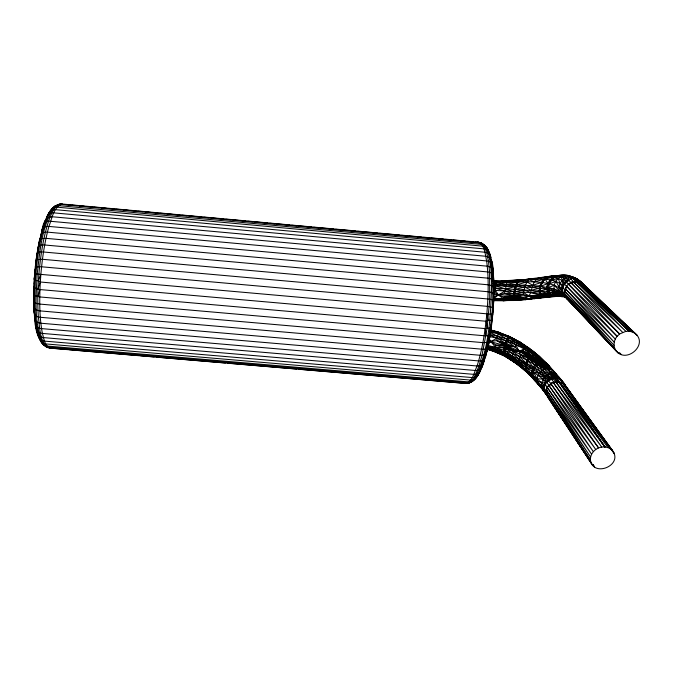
<?xml version="1.0" encoding="UTF-8"?>
<svg xmlns="http://www.w3.org/2000/svg" width="673" height="673" viewBox="0 0 673 673"><rect width="100%" height="100%" fill="white"/><g stroke="black" fill="none" stroke-linecap="round" stroke-linejoin="round"><path stroke-width="1.01" d="M493.393 278.529C491.862 271.412 495.69 258.028 485.839 256.262L52.141 216.748C40.927 217.009 42.954 233.27 39.429 240.673C35.703 258.415 33.928 276.536 33.65 294.648C35.358 310.69 30.765 341.228 49.987 348.151L465.733 383.467L470.856 382.39L472.37 381.381M34.256 309.353L34.727 318.909L35.837 323.974C35.206 328.348 37.436 333.371 42.391 333.413L475.449 370.486C482.608 371.395 483.332 362.671 485.124 357.758C488.623 345.527 490.718 332.925 492.173 320.298C494.201 300.217 495.235 279.716 491.374 259.803M488.783 341.413C489.624 346.233 486.453 350.296 481.565 349.152L39.943 310.884L36.308 310.051L34.163 308.461L33.911 300.865L33.852 307.511L36.594 329.863M563.823 295.842C559.347 296.12 553.357 298.03 550.051 293.899C546.484 288.439 549.69 281.129 554.384 277.453C562.973 272.809 574.994 275.93 581.716 282.635L635.093 333.387C648.78 344.298 626.37 364.118 616.123 350.869L554.173 285.184C534.513 278.723 513.491 283.871 493.301 281.777M493.477 278.555L493.065 273.76M493.645 295.068L493.831 281.541L492.771 269.208L490.726 267.156L487.26 266.163L48.919 226.422C44.881 225.665 41.061 228.694 41.6 232.993L44.065 225.135M520.843 366.507L505.406 356.555L504.885 352.644L505.701 346.999L504.91 345.476L496.733 340.588L487.975 341.867M33.986 290.038L33.667 301.235M35.4 323.906C35.719 326.876 38.857 328.382 41.533 328.609L477.064 365.986L480.648 365.557L483.079 363.74L489.103 340.891L490.095 333.943L490.23 334.548L487.639 335.734L484.089 335.734L39.757 296.944L33.961 295.245C34.643 269.621 37.04 243.533 45.823 219.272M474.978 242.103L478.57 242.213L481.717 243.172L484.476 246.554L486.739 252.619L488.472 261.284L489.591 272.245L489.734 299.191L487.109 328.214L482.028 355.285L478.949 365.961L475.668 374.297L472.345 380.001L469.115 382.954L46.622 347.041C39.438 339.024 39.774 327.061 38.361 316.966C37.208 300.2 37.881 283.35 39.606 266.643C41.566 249.767 44.191 232.765 50.181 216.782C52.561 211.717 55.11 203.549 62.051 204.003L478.57 242.213C488.901 244.324 491.349 256.918 492.047 265.759M44.872 222.452C47.135 214.426 52.351 203.944 62.051 204.003C53.318 207.183 51.989 218.792 48.919 226.422C43.93 244.551 41.541 263.286 40.313 282.012C39.429 299.14 39.211 316.487 42.391 333.413C43.989 338.485 44.721 347.773 51.518 348.151L48.12 347.748C40.977 345.165 38.319 337.089 36.956 330.317M539.813 297.861L514.694 299.897L493.755 299.409L494.419 296.49L498.407 294.824L504.523 293.453L513.339 295.64L514.416 296.448L514.483 299.064L515.173 300.444L557.69 295.792M35.282 269.452L34.214 283.93M493.46 300.949L492.989 308.974M502.193 280.986L518.681 280.128L507.257 280.877L504.523 293.453L523.131 294.32L532.091 297.466L563.621 295.75L513.861 300.503C512.136 293.933 514.853 286.319 517.916 280.414L530.29 279.194M493.259 280.591L496.186 280.792L495.092 292.696L503.732 298.888L533.117 298.425L559.692 295.826M35.955 263.294L34.811 274.626M545.155 297.407C538.392 296.297 539.881 286.757 542.598 282.509C546.013 275.358 554.3 275.324 561.114 275.585M635.093 333.387L632.334 331.924L629.188 331.225L577.047 281.852L573.489 281.499C565.968 282.98 561.383 293.293 567.213 299.056L618.302 352.98L575.491 307.586M493.166 280.624L506.828 282.197L530.307 278.858L545.113 279.169L551.641 280.111L555.822 281.364L564.546 296.229L566.977 298.307C558.969 293.756 565.522 283.35 560.76 276.746L558.624 275.518C562.687 276.485 566.725 274.55 570.696 276.477L577.047 281.852M570.578 301.445C566.506 297.029 558.22 295.018 558.977 287.531C559.566 281.482 564.874 277.024 570.696 276.477C558.851 270.42 539.99 281.886 549.109 295.127L552.701 295.935L564.109 296.162M489.986 334.523C519.724 339.924 545.593 358.709 563.377 382.71L612.708 450.876C623.148 465.531 592.963 477.813 590.406 459.911L546.577 392.939L546.03 390.862L543.666 387.303L526.984 372.27L514.164 361.889L506.012 356.673L495.244 351.861L495.925 345.224L488.825 339.789M493.629 297.971L493.679 285.638M492.838 311.002L492.291 317.076M489.725 336.618C519.632 342.094 546.627 360.131 564.428 384.544L612.708 450.876C609.317 446.813 603.328 446.014 598.575 447.924L553.618 383.03L553.702 381.877C537.584 361.847 511.791 351.76 487.53 345.308M34.66 276.696C31.959 282.307 38.041 279.27 40.313 282.012L486.074 321.24L488.076 320.398L492.173 320.298L493.704 300.713L491.357 299.502L487.849 298.972L42.466 259.298L36.51 259.61L35.694 265.322M409.798 378.588L464.269 383.215C472.463 383.341 474.246 371.841 477.064 365.986C482.482 349.085 485.115 331.427 486.84 313.803C488.32 296.229 488.935 278.454 486.629 260.922C485.09 254.621 485.107 245.561 478.57 242.213M565.623 296.785C550.724 298.299 550.623 280.212 562.628 275.955L566.229 277.638L619.614 333.976L625.865 331.352L629.188 331.225L577.131 279.177L574.961 277.739L567.221 275.619M531.005 376.081C524.149 372.262 524.368 362.898 529.146 357.523L531.165 357.447L539.191 361.771L548.781 368.611L552.743 370.158L557.917 376.493M547.385 276.864L550.312 276.317L530.307 278.858L528.768 279.657L525.377 284.948L523.131 294.32L503.951 297.163L503.623 300.713L493.149 300.579M549.58 399.257L546.367 394.403L547.157 387.261L548.739 385.057L551.254 384.291L598.575 447.924C593.83 449.884 590.078 454.62 590.406 459.911L544.592 391.711L541.159 385.065C545.105 366.785 561.299 374.92 566.363 387.598C559.49 379.37 553.601 369.654 544.507 363.117L544.23 361.729L534.724 355.445C528.633 357.464 525.579 364.867 526.883 370.865C532.999 380.237 542.8 387.211 547.99 397.457L592.484 465.102L547.385 395.783L537.66 383.004M513.272 299.064L493.427 300.385L513.861 300.503L514.694 299.897L523.872 298.896L528.978 296.044C532.579 290.231 531.662 281.213 538.972 277.798C547.435 276.998 558.312 275.341 564.302 282.971L564.521 284.208L567.171 286.9L617.116 336.281C613.683 340.286 612.842 346.519 616.123 350.869L565.892 296.911L559.364 291.064L553.862 288.852L539.931 286.075L493.259 283.779M37.991 249.498L36.207 261.267M491.845 320.424L493.41 300.293L493.545 280.582L491.509 278.992L488.026 278.159L46 238.343L42.273 238.536L40.868 239.041L39.429 240.673L36.132 259.98M491.988 320.112L488.691 341.59L486.444 342.515L482.886 342.616L39.757 304.078L36.115 303.338L33.97 302.009L33.886 294.067L33.961 295.245M489.103 340.891L490.095 333.943M490.247 332.967L491.122 327.12L490.062 328.079L485.157 328.584L39.943 289.558L34.979 288.17L34.062 287.018M553.862 288.852L563.646 295.237C559.145 289.213 563.839 280.296 570.763 278.841C576.197 277.083 580.362 281.213 583.878 284.696L577.131 279.177M495.925 345.224C505.389 344.576 513.474 352.955 522.786 350.49L531.519 355.394L540.284 361.46L541.252 363.319L547.603 368.568L552.827 377.932L604.901 446.931L558.817 382.247L558.943 381.44C550.304 367.895 534.783 360.678 522.088 351.457L513.247 351.331L495.925 345.224L504.91 345.476L514.862 346.814C523.619 356.042 536.204 360.291 545.567 368.871C541.075 370.083 537.735 374.163 537.147 378.748C536.617 384.434 541.748 388.228 544.987 392.14L547.385 395.783M41.314 233.64L40.17 238.671L40.649 236.778M544.566 362.057C534.673 351.037 522.113 342.414 508.687 336.332C505.12 341.876 503.152 349.43 504.321 355.983C518.538 364.228 532.276 373.843 544.129 385.225L544.592 391.711L545.61 393.84M38.336 247.622L38.672 245.754M492.72 270.639C493.158 266.34 492.005 260.897 486.629 260.922L50.5 221.282C44.965 220.18 43.19 225.514 42.172 229.661M34.155 309.361C32.741 313.727 35.989 317.395 40.304 317.286L480.143 355.268C484.838 356.269 488.06 352.257 487.462 347.672M529.449 349.077L519.842 342.027L518.521 342.153L516.99 343.407L514.862 346.814L506.222 344.845L496.733 340.588L498.575 332.512L509.234 336.441L519.842 342.027L529.441 349.06M45.209 220.702L46.328 219.44C47.447 214.115 51.072 209.539 55.11 206.031L60.477 204.34L481.717 243.172M488.749 341.379L487.875 346.915M567.213 299.056L564.546 293.764L566.506 286.218M34.727 318.909C35.105 321.787 38.302 322.973 40.834 323.217L478.638 360.905C483.231 361.788 486.411 357.75 486.066 353.35L485.014 356.867M38.849 244.821L39.951 239.689M488.707 341.253L504.91 345.476L513.617 350.044L512.456 356.009L512.574 359.231L513.263 361.174L514.164 361.889L515.493 361.704M483.079 363.74L484.543 358.692M487.412 347.663L486.537 352.559M548.899 276.367C541.765 278.681 537.374 287.851 539.939 294.909L542.135 296.061L562.216 296.154L513.339 295.64L493.242 294.236M483.643 362.461L481.515 368.013M520.532 280.599L520.069 280.002L519.22 280.338L518.059 282.071L516.284 286.664L514.66 293.966L513.339 295.64L523.358 297.592C534.69 293.874 546.737 295.018 558.439 295.548C546.838 295.531 533.008 300.755 523.342 292.183L493.427 290.256M560.954 379.85L558.918 378.605L555.612 377.78L548.369 370.15L548.781 368.611L540.284 361.46L522.088 351.457L524.225 348.951L527.582 347.554C532.747 350.625 537.794 354.679 541.706 359.357M548.781 368.611L547.603 368.568C533.941 359.912 520.852 350.204 504.91 345.476L506.222 344.845L508.022 339.587L509.966 336.904L520.717 342.784M467.575 383.383C475.121 381.852 479.269 374.238 481.355 367.483M37.797 296.692L39.943 289.558M555.772 374.154L546.493 363.26C531.317 346.932 510.857 337.56 490.112 330.586M505.701 346.999L529.55 359.205L544.364 369.258L548.369 370.15L556.764 377.94L555.545 379.53L558.943 381.44L604.901 446.931L556.764 377.94L554.922 378.647L555.612 377.78L552.827 377.932L547.881 380.11L545.366 384.603L543.691 389.339L545.273 393.31L546.796 394.883M546.367 394.403L546.03 390.862L547.157 387.261L551.254 384.291C545.265 375.879 535.296 371.067 526.774 365.473C514.13 358.297 501.158 351.222 486.848 348.008M479.748 370.823C477.897 375.526 474.869 382.121 468.854 381.911L47.076 346.04L43.509 344.778L41.196 341.943L43.56 344.896L46.429 346.873M483.525 361.519L484.459 358.684M37.999 288.835L40.313 282.012M477.418 375.559L478.368 372.808M39.429 240.673L39.926 239.336M38.403 280.801L40.86 274.391L492.779 314.358M483.222 362.461L481.624 366.566L482.112 366.634C480.127 372.295 476.98 377.435 472.446 381.271M505.095 350.473L525.588 366.962L526.883 370.865L534.909 380.598L545.046 383.257L548.815 380.75L549.555 379.059L553.677 378.773L554.291 377.763L544.364 369.258M480.009 242.827L484.804 245.401L487.378 248.623L490.819 257.54C490.011 253.755 488.505 249.01 483.845 248.85L55.497 209.673C52.469 209.37 49.222 211.078 48.389 214.123L51.905 208.781M481.22 367.433L480 370.024L480.556 370.217M562.115 280.574L566.102 281.171L568.912 280.439L564.521 284.208L561.846 289.348L562.578 291.695L614.003 345.249L565.202 291.863L564.798 289.836L560.003 283.686L558.329 278.437L551.641 280.111L547.99 283.468L540.983 286.218C548.798 291.678 559.734 289.794 566.313 297.601L548.545 287.581L546.728 289.323L540.301 291.148L493.713 287.968M40.759 234.936C41.667 232.278 45.007 231.975 47.413 232.135L487.732 271.926C490.045 272.186 493.149 273.095 493.536 275.787M46.328 219.44L47.573 217.034M46.79 217.101L47.993 214.872M38.201 246.798L40.977 245.09L44.687 244.989L488.152 284.797L491.635 285.529L493.957 287.657L513.549 293.924M559.204 382.289L553.702 381.877L550.64 383.4L556.192 382.331L556.815 381.313L558.943 381.44L604.901 446.931M539.99 358.482L540.453 357.75L537.315 354.789L533.353 354.503L530.602 356.067L522.786 350.49M43.661 224.908L44.704 223.327M555.612 377.78L542.362 370.31L537.382 362.654C530.837 366.6 529.18 377.57 536.474 381.709M37.099 253.258L39.8 252.005L43.509 252.005L488.093 291.754L491.593 292.393L493.915 294.076M547.881 380.11C545.08 382.256 543.288 385.78 543.691 389.339L541.715 388.136L541.159 385.065L538.274 384.35M493.957 285.52L531.922 287.421L539.931 286.075L542.598 282.509M546.863 287.236L549.488 283.821L555.822 281.364L562.981 285.024L564.521 284.208M504.649 346.637L505.44 348.286L504.069 350.086L504.885 352.644L519.102 363.016L533.327 371.917L546.333 381.524L593.334 451.625L547.763 388.153L545.366 384.603L543.128 379.118L537.147 378.748L533.327 371.917C534.606 367.054 539.157 362.419 544.507 363.117M525.588 366.962L526.774 365.473L526.219 362.999L513.247 351.331M52.351 208.437L55.11 206.031M479.916 371.698L477.191 376.039L474.002 377.486L472.135 377.561L44.502 341.102C40.296 340.942 37.722 336.937 37.898 332.992M49.987 211.793L51.047 210.674M494.1 285.251L505.347 288.927L515.156 286.631L516.906 284.797L526.959 281.878L532.688 285.302L541.605 282.382L545.113 279.169L556.84 276.056L560.76 276.746L568.239 279.783L568.752 276.872L570.696 276.477L568.845 276.123C574.086 277.436 580.059 279.716 582.953 284.662L581.236 282.256L579.318 281.44M495.9 281.062L536.802 279.152L549.992 276.25L556.84 276.056L557.202 275.535L554.173 276.317M493.755 299.409L503.732 298.888L513.221 297.491L514.416 296.448L523.358 297.592L524.444 299.502L525.462 299.704L538.669 297.702M487.925 343.886L490.735 341.522L497.196 338.216L505.482 343.238L514.862 346.814L507.299 341.379L506.862 339.158L498.163 333.875L490.264 332.008M493.452 289.878L495.429 290.5L498.407 294.824L503.951 297.163L523.358 297.592L514.483 299.064L513.44 299.914L503.623 300.713L507.753 300.495M527.817 373.002C522.778 363.874 512.977 359.803 504.851 354.057L503.9 354.806L495.168 351.222L486.638 348.74L495.235 350.305M572.302 277.385L574.961 277.739L578.528 281.432L576.349 281.179L577.846 281.894L578.528 281.432L582.742 283.653L632.334 331.924L580.437 282.467L577.451 281.869L576.349 281.179L577.123 280.086L570.174 276.712L570.763 278.841L573.926 282.239L622.601 332.294L571.335 283.257L568.365 284.166M55.279 205.963L60.351 204.079L62.757 204.289M56.944 205.669L58.534 204.651M550.27 279.817L554.384 277.453L560.76 276.746M540.268 386.58C534.059 381.381 531.906 373.414 526.53 367.551L532.419 368.871L527.27 363.571L527.169 360.56L529.55 359.205L529.146 357.523L520.481 354.545L515.93 344.845L508.022 339.587L507.846 337.223L509.966 336.904L498.786 332.184L490.137 329.77M537.315 354.789L534.724 355.445L535.06 354.225L527.582 347.554L516.99 343.407L509.066 337.72L519.842 342.027M504.91 291.249L498.407 294.824L494.032 298.316L503.732 298.888M564.798 289.836L565.867 289.289L615.273 339.066L567.171 286.9M545.366 384.603L544.129 385.225L541.159 385.065M548.815 380.75L551.843 379.219L552.827 377.932C531.645 367.231 511.749 352.433 488.001 347.251M35.307 266.878L41.583 266.786L487.429 306.35L493.326 307.502M544.97 297.491L541.159 296.532L549.109 295.127M519.354 351.256L524.225 348.951L531.519 355.394L531.889 356.85L539.191 361.771L545.567 368.871L538.299 364.707L534.732 364.968L529.55 359.205M546.03 390.862L546.846 390.508L591.584 454.199L547.763 388.153M548.545 287.581L554.173 285.184L561.846 289.348M488.413 342.515L490.735 341.522L495.614 347.251L503.858 352.231L504.851 354.057M38.252 335.524L38.95 335.23M571.335 283.257L576.643 281.852L629.188 331.225L577.846 281.894M564.302 282.971L566.363 282.164L619.614 333.976L617.116 336.281L569.038 284.847M546.627 297.273L548.789 296.423L547.073 296.726M553.921 374.449L558.918 378.605L555.116 374.735L548.369 370.15L550.951 369.149L542.371 363.092L542.388 361.308L532.839 356.227L533.353 354.503L525.63 347.991L515.93 344.845M465.733 383.467L466.389 383.24M558.556 295.683L543.447 296.995L543.557 297.559L532.091 297.466L531.653 296.675L542.135 296.061M539.191 361.771C546.493 359.247 550.329 368.627 554.72 372.421M541.159 296.532L562.216 296.154M537.651 278.319L540.545 277.604M505.347 288.927L513.92 291.72L514.66 293.966L523.342 292.183L531.014 292.62L539.115 291.03L540.612 293.251L556.748 294.538L565.564 296.852L549.084 292.132L540.301 291.148L539.376 288.229L531.922 287.421L525.377 284.948L516.284 286.664M543.473 277.587L545.424 277.226M563.781 295.842L562.081 296.154L565.648 296.7M556.748 294.538L551.355 295.195L547.931 293.739L541.294 294.942L539.342 293.167L531.014 292.62L523.796 289.794L515.03 291.771L514.433 289.348M555.225 276.233L557.278 275.88M541.883 297.533L544.995 297.045M544.078 297.188L534.093 298.736L528.978 296.044M527.388 279.657L530.332 279.245M530.307 278.858L519.22 280.338L516.839 282.096L506.247 284.595L493.208 281.482M558.977 287.531L562.182 287.127M518.025 299.83L514.643 300.158L525.462 299.704M503.951 297.163L514.416 296.448M570.931 282.441L573.926 282.239L625.865 331.352L573.186 278.513L572.942 276.973L574.397 278.555L576.425 279.421L573.186 278.513M553.904 296.128L555.948 296.011M529.887 298.736L535.666 298.509M551.465 276.14L555.469 275.989L547.814 277.074L544.129 279.11L534.497 281.886L528.768 279.657L518.059 282.071L515.754 284.78L505.869 286.319L493.216 283.459M56.919 205.475L483.189 244.543M562.88 275.585L566.38 275.501M494.125 300.595L513.861 300.503M58.66 204.373L60.477 204.34M501.065 280.978L516.174 280.809M552.112 296.499L554.232 296.473M531.653 296.675L541.933 297.079M494.15 280.7L496.186 280.792M36.224 328.365L36.737 328.39L36.376 326.624M488.051 346.873L504.405 347.916M34.643 273.877L40.86 274.391M539.342 293.167L540.612 293.251M52.57 348.244L67.233 349.489M69.327 349.666L138.47 355.537M140.564 355.714L154.184 356.875M156.279 357.052L193.992 360.257M196.087 360.434L225.421 362.924M227.516 363.1L265.229 366.305M267.324 366.482L296.658 368.981M298.753 369.157L336.466 372.362M338.561 372.539L407.703 378.411M493.259 281.608L496.295 281.869M64.608 204.457L69.841 204.937M71.935 205.122L77.176 205.61M79.263 205.795L84.504 206.275M86.598 206.468L91.831 206.948M93.926 207.141L99.158 207.621M101.253 207.814L106.485 208.293M108.58 208.487L113.813 208.967M115.907 209.16L121.14 209.639M123.235 209.833L128.467 210.312M130.562 210.506L135.795 210.986M137.889 211.179L143.122 211.659M145.217 211.852L150.449 212.332M152.544 212.525L157.776 213.005M159.871 213.19L165.112 213.669M167.198 213.863L172.439 214.342M174.526 214.536L179.767 215.015M181.861 215.209L187.094 215.688M189.189 215.882L194.421 216.361M196.516 216.555L201.749 217.034M203.843 217.228L209.076 217.707M211.171 217.901L216.403 218.38M218.498 218.574L223.73 219.053M225.825 219.247L231.058 219.726M233.152 219.92L238.385 220.399M240.48 220.584L245.712 221.072M247.807 221.257L253.04 221.737M255.134 221.93L260.375 222.41M262.462 222.603L267.703 223.083M269.797 223.276L275.03 223.756M277.125 223.949L282.357 224.429M284.452 224.622L289.684 225.102M291.779 225.295L297.012 225.775M299.106 225.968L304.339 226.448M306.434 226.641L311.666 227.121M313.761 227.314L318.994 227.794M321.088 227.987L326.321 228.467M328.416 228.652L333.648 229.131M335.743 229.325L340.975 229.804M343.07 229.998L348.311 230.477M350.397 230.671L355.638 231.15M357.725 231.344L362.966 231.823M365.06 232.017L370.293 232.496M372.388 232.69L377.62 233.169M379.715 233.363L384.948 233.842M387.042 234.036L392.275 234.515M394.37 234.709L399.602 235.188M401.697 235.382L406.929 235.861M409.024 236.046L414.257 236.534M417.403 236.82L421.584 237.199M423.679 237.392L428.911 237.872M431.006 238.065L436.239 238.545M438.333 238.738L443.574 239.218M445.661 239.411L450.902 239.891M452.996 240.084L458.229 240.564M460.324 240.757L465.556 241.237M467.651 241.43L472.883 241.91M487.378 349.346L495.244 351.861L495.463 351.474L504.876 356.042L495.168 351.222L487.361 349.22M565.9 296.549L562.081 296.154L563.553 296.103L566.346 297.399M580.437 282.467L581.413 282.576M501.856 300.461L503.816 300.688M468.13 382.676L469.317 382.819M564.546 296.229L564.908 296.591L561.753 294.858L555.334 293.033L549.084 292.132L546.728 289.323L539.376 288.229L531.241 290.299L524.612 286.959L515.543 289.398L515.156 286.631M486.857 347.899L495.362 349.152L503.816 353.603L495.168 351.222M559.364 291.064L562.578 291.695M559.591 382.34L563.562 383.459M562.005 275.61L560.845 275.4L562.628 275.955L566.363 282.164M506.012 356.673L503.9 354.806L512.574 359.231L532.259 376.981M478.856 242.701L477.073 242.297C482.6 242.179 487.387 246.671 488.674 251.862L487.454 249.969M530.248 374.205L528.742 373.851L520.868 367.029L504.943 355.294M498.163 333.875L508.687 336.332L490.095 329.829M490.886 330.275L498.786 332.184L498.844 332.883M531.014 292.62L539.939 294.909M490.18 330.342L498.575 332.512M551.229 378.344L539.157 373.439L533.327 371.917L532.966 375.467L533.47 378.066M496.733 340.588L505.482 343.238L506.222 344.845M538.106 375.282L549.555 379.059L540.402 371.933L536.566 366.162M489.927 349.607L494.546 351.163M540.301 291.148L547.931 293.739M499.787 333.211L509.234 336.441M489.826 349.783L504.876 356.042M489.902 334.927L497.196 338.216M558.817 382.247L556.815 381.313L554.291 377.763M574.961 277.739L578.57 279.875M489.052 340.706L490.735 341.522L488.817 337.981M548.52 289.634L566.069 297.407M530.29 374.625L528.742 373.851L523.207 368.35M490.154 332.47L506.172 340.984L506.567 343.609M574.069 306.072L566.54 298.349L570.603 301.554M506.87 357.136L508.595 358.044M518.521 342.153L529.214 348.244M576.761 279.001L579.975 280.893M548.369 370.15L557.227 375.719M564.428 384.544L561.501 382.188L559.961 382.407L607.938 447.562L562.367 383.198L610.596 448.908L564.428 384.544L565.354 385.436M533.798 379.362L536.07 380.851M547.115 291.897L550.051 293.899M510.555 337.072L513.053 338.847M505.44 348.286L512.75 353.611L525.773 364.901M551.81 374.314L556.764 377.94M534.909 380.598L536.398 381.726M532.637 351.491L531.039 350.263L532.494 351.685M535.043 353.342L539.039 356.412L539.67 357.792M546.358 363.698L548.571 365.422L551.557 369.536M581.236 282.256L582.953 284.662M523.291 368.274L524.831 369.494M546.493 363.26L536.457 355.277L538.736 355.992L543.725 361.199M562.468 381.44L561.602 380.741L564.378 384.847M544.592 391.711L543.347 390.777L542.379 388.38M530.374 358.221L536.364 363.386M527.169 360.56L520.481 354.545C519.051 358.448 517.924 363.546 520.868 367.029M487.008 248.211L484.644 245.309M588.21 289.701L589.741 291.131L588.177 289.718M598.945 299.721L606.609 306.88M610.445 310.463L618.874 318.337M621.171 320.491L637.272 335.524L584.601 285.386L585.476 286.824M532.091 297.466L533.117 298.425M577.451 281.869L629.188 331.225M600.997 302.017L603.26 304.188M570.763 278.841L568.752 276.872L565.059 275.484L566.229 277.638M565.202 291.863L614.213 342.128L565.867 289.289M569.072 300.772L573.404 305.248M576.29 308.226L583.508 315.679M590.011 322.384L592.896 325.362M565.892 296.911L614.651 348.235L565.211 294.463M547.385 396.548L549.185 398.517M548.663 366.423L549.984 367.971L549.042 366.272M562.3 381.911L563.52 383.358L563.377 382.71M528.297 361.174L533.26 367.088L534.034 369.906L531.821 370.916L532.966 375.467L537.231 381.473M513.221 297.491L514.483 299.064M539.157 373.439L534.968 368.173L534.732 364.968M553.618 383.03L601.712 447.049L556.192 382.331M561.189 380.228L558.859 377.099L559.936 378.874M562.35 381.793L563.52 383.358M548.823 366.398L549.984 367.971M549.261 386.041L595.723 449.48L551.254 384.291M570.696 393.57L567.642 389.364L570.048 392.796M572.53 396.094L578.654 404.515M579.874 406.198L584.156 412.086M585.375 413.769L590.886 421.348M592.105 423.031L598.221 431.443M599.45 433.134L614.129 453.333L566.018 386.361M574.279 398.786L575.482 400.494M580.925 408.191L582.128 409.907M546.577 392.939L590.583 457.026L546.846 390.508M545.113 279.169L547.99 283.468M551.885 402.732L566.321 424.461M568.046 427.069L569.779 429.677M572.092 433.151L573.825 435.759M576.13 439.233L577.863 441.841M580.168 445.316L583.054 449.665M547.99 397.457L591.054 462.671L546.964 395.312M39.438 338.166L40.708 340.168M491.711 261.292L490.861 259.871L492.468 265.608M544.516 377.503L546.333 381.524M40.817 341.438C33.137 322.174 34.803 300.671 35.375 280.363C37.183 258.011 39.64 235.113 48.565 214.325L51.855 212.92L53.806 212.87L484.905 252.232L486.739 252.619L489.616 254.545C496.455 293.773 492.518 335.549 478.831 372.918L475.668 374.297L473.8 374.356L43.383 337.585C40.456 337.366 37.478 335.339 37.175 332.243M489.052 252.703L489.826 256.489M540.453 357.75L541.058 359.189M530.602 356.067L531.165 357.447M492.485 268.552L493.082 270.453M539.931 286.075L540.478 288.372M486.84 313.803L488.076 320.398M486.074 321.24L487.109 328.214M35.097 318.96L35.391 320.962M485.157 328.584L485.973 335.819M33.911 300.865L34.003 303.641M491.635 285.529C490.499 317.168 489.406 351.037 474.07 379.463L470.486 380.085L45.739 343.92L42.172 342.675C33.81 320.962 36.106 296.827 37.175 274.071C39.9 251.643 41.507 227.558 53.445 207.789L57.18 207.183L482.659 246.15L486.091 247.395C491.298 259.324 491.197 272.75 491.635 285.529M621.053 354.427L619.606 352.938L621.053 354.427M594.604 467.045L592.871 464.437L594.604 467.045"/></g></svg>
